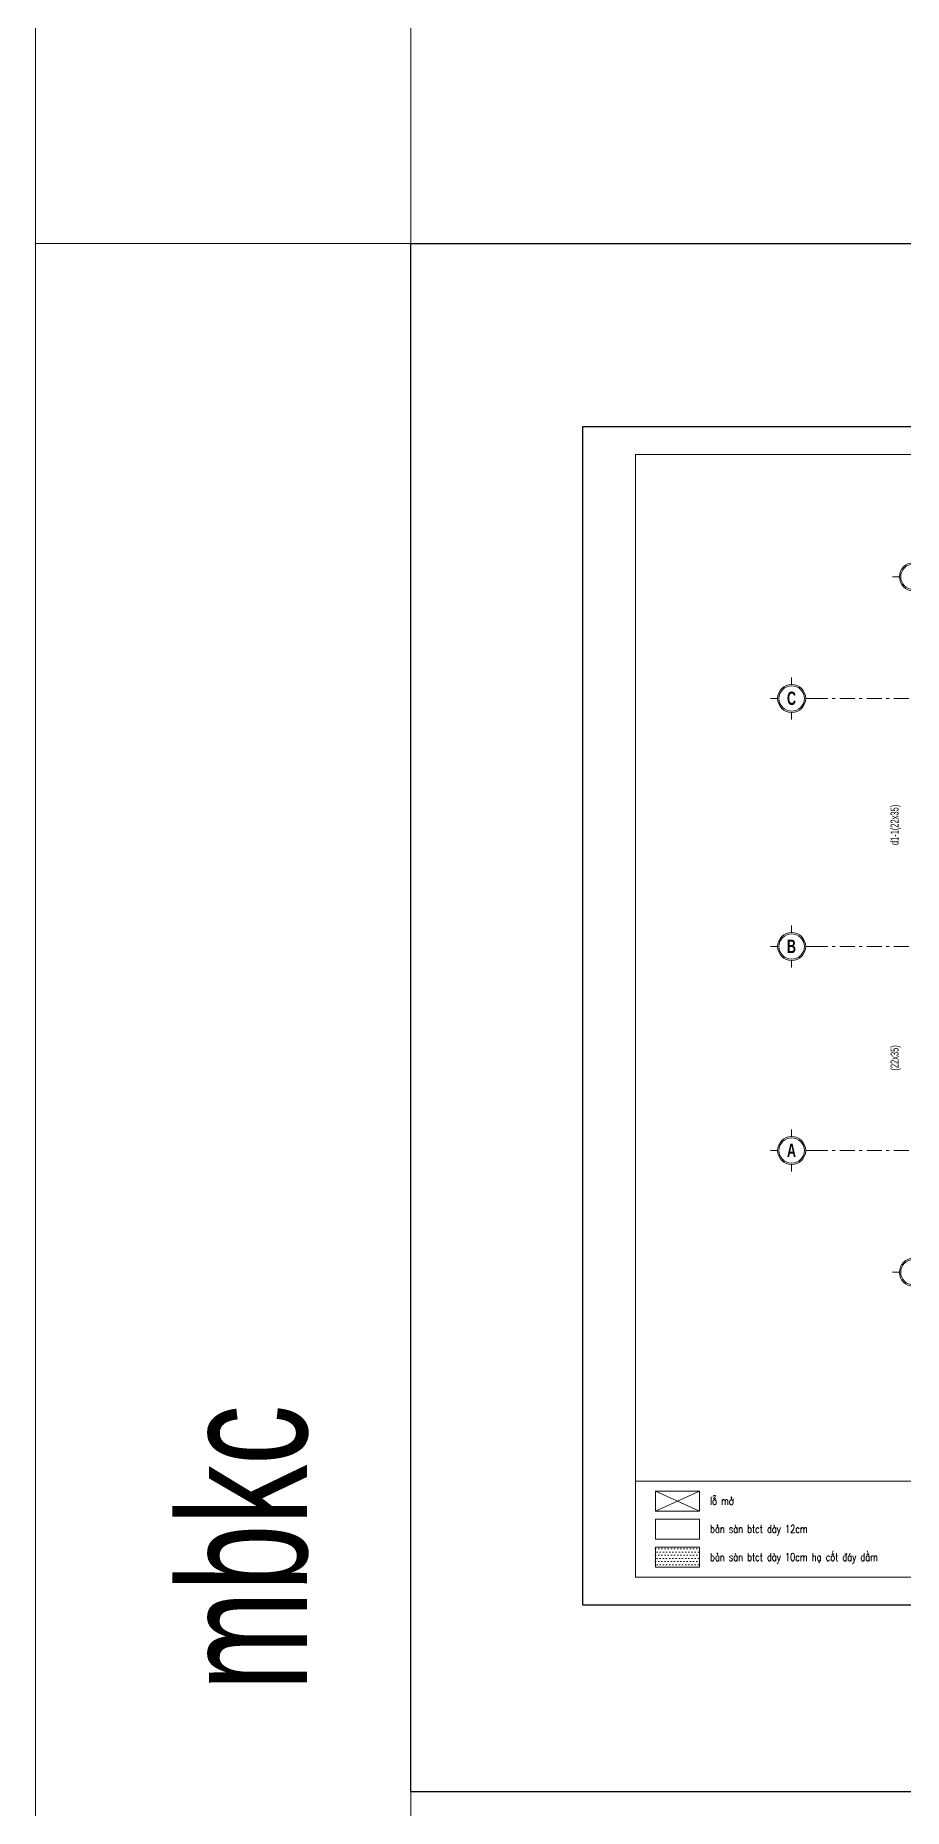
# Model space of a CAD drawing. Extents: x -1855204 to -1466800, y -1308584 to -996495.
# Drawn here: x -1855204 to -1842192, y -1177252 to -1150661 of the extents above; entities that cross this region are included whole.
import ezdxf
from ezdxf.enums import TextEntityAlignment as Align

# ---------------------------------------------------------------- set-up
doc = ezdxf.new("R2010")
doc.units = 0
doc.header["$LTSCALE"] = 150
doc.linetypes.add('_Tim', pattern=[9, 5, -1.5, 1, -1.5])
doc.linetypes.add('HIDDEN', pattern=[0.375, 0.25, -0.125])
doc.layers.get('0').update_dxf_attribs({"lineweight": 18})
doc.layers.get('Defpoints').update_dxf_attribs({"lineweight": 18})
for name, color, linetype, lineweight in [('05.Text', 253, 'Continuous', 18), ('11.Khung bo', 32, 'Continuous', 50), ('12.Khung', 36, 'Continuous', 25), ('KCVN-THAY', 7, 'Continuous', 25), ('LS-DIM', 251, 'Continuous', 13), ('LS-HATCH', 147, 'Continuous', 9), ('LS-TEXT', 60, 'Continuous', 20), ('LS-THAY', 7, 'Continuous', 20), ('LS-TRUC', 108, '_Tim', 9)]:
    doc.layers.add(name, color=color, linetype=linetype, lineweight=lineweight)
doc.styles.add('AVANTHB', font='')
doc.styles.add('KCVN-LEADER', font='vnromadi.shx', dxfattribs={"width": 0.7, "height": 4})
doc.styles.add('vnsimpli', font='vnsimli.shx', dxfattribs={"width": 0.75})
doc.styles.get('AVANTHB').set_extended_font_data('.VnAvantH', bold=True)

# ---------------------------------------------------------------- blocks, each defined once
blk = doc.blocks.new('*U4')
at = {"layer": 'KCVN-THAY', "color": 140}
blk.add_lwpolyline([(214871.76, 86966.68), (215381.8, 86966.68), (215381.8, 86579.68), (214871.76, 86579.68)], close=True, dxfattribs=at)
blk = doc.blocks.new('100')
at = {"layer": '11.Khung bo', "const_width": 26.7}
blk.add_lwpolyline([(1860913, -945240), (1860913, -916940), (1896063, -916940), (1896063, -945240)], close=True, dxfattribs=at)
at = {"layer": '12.Khung', "color": 1}
blk.add_lwpolyline([(1901579, -945940), (1901579, -916240), (1859580, -916240), (1859580, -945940)], close=True, dxfattribs=at)
blk = doc.blocks.new('DANHTRUC')
for p, q in [((980383, -947347), (980383, -947137)), ((979963, -947767), (979753, -947767)), ((980383, -948187), (980383, -948397)), ((980803, -947767), (981013, -947767))]:
    blk.add_line(p, q)
for radius in [420, 380]:
    blk.add_circle((980383, -947767), radius)
blk = doc.blocks.new('q51251123')
at = {"layer": 'LS-TRUC', "ltscale": 0.3}
for p, q in [((-2088702, -1045203.8), (-2073602, -1045203.8)), ((-2088702, -1048923.8), (-2073602, -1048923.8)), ((-2088702, -1051983.8), (-2073602, -1051983.8))]:
    blk.add_line(p, q, dxfattribs=at)
at = {"layer": '05.Text', "xscale": 0.5, "yscale": 0.5, "zscale": 0.5}
for p in [(-2577383.7, -569495.6), (-2579208.7, -571320.6), (-2579208.7, -575040.6), (-2579208.7, -578100.6), (-2577383.7, -579925.6)]:
    blk.add_blockref('DANHTRUC', p, dxfattribs=at)
at = {"layer": '05.Text', "style": 'AVANTHB', "width": 0.7}
for s, p in [('c', (-2089087.8, -1045301.5)), ('b', (-2089087.8, -1049021.5)), ('a', (-2089087.8, -1052081.5))]:
    blk.add_text(s, height=200, dxfattribs=at).set_placement(p)
blk = doc.blocks.new('q5215xcz')
at = {"layer": 'LS-DIM', "linetype": 'HIDDEN', "ltscale": 3}
blk.add_blockref('q51251123', (-231455.95821, 42491.848964), dxfattribs=at)

msp = doc.modelspace()

# ---------------------------------------------------------------- hatches: boundary and pattern name
at = {"layer": 'LS-HATCH'}
h = msp.add_hatch(dxfattribs=at)
h.set_pattern_fill('DOTS', color=256, scale=30, style=0)
h.set_pattern_definition([(0, (472737.09, -159183.827), (23.8125, 47.625), [0, -47.625])])
h.paths.add_polyline_path([(-1845251.1, -1173631.9), (-1845251.1, -1173331.9), (-1845911.1, -1173331.9), (-1845911.1, -1173631.9)])

# ---------------------------------------------------------------- linework, layer by layer
at = {"layer": 'LS-DIM'}
for p, q in [((-1845911.1, -1172491.6), (-1845251.1, -1172791.6)), ((-1845911.1, -1172791.6), (-1845251.1, -1172491.6))]:
    msp.add_line(p, q, dxfattribs=at)
at = {"layer": 'LS-THAY', "color": 140}
for points in [[(-1849579.6, -1013074.3), (-1855203.6, -1013074.3), (-1855203.2, -1308583.6), (-1849579.5, -1308583.6)], [(-1855203.6, -1102778.1), (-1466800.5, -1102777.6), (-1466800.3, -1153782.1), (-1855203.4, -1153782.6)], [(-1855203.4, -1153782.6), (-1466800.3, -1153782.1), (-1466800.3, -1192482.8), (-1855203.4, -1192482.8)]]:
    msp.add_lwpolyline(points, close=True, dxfattribs=at)
at = {"layer": 'LS-THAY'}
for points in [[(-1846211.3, -1172341.8), (-1841541.7, -1172341.8), (-1841541.7, -1173782), (-1846211.3, -1173782)], [(-1845911.1, -1172491.6), (-1845251.1, -1172491.6), (-1845251.1, -1172791.6), (-1845911.1, -1172791.6)], [(-1845911.1, -1172911.8), (-1845251.1, -1172911.8), (-1845251.1, -1173211.8), (-1845911.1, -1173211.8)], [(-1845911.1, -1173331.9), (-1845251.1, -1173331.9), (-1845251.1, -1173631.9), (-1845911.1, -1173631.9)]]:
    msp.add_lwpolyline(points, close=True, dxfattribs=at)

# ---------------------------------------------------------------- block references
at = {"layer": '05.Text', "xscale": 0.5948727274080738, "yscale": 0.5948727274080738, "zscale": 0.5948727274080738}
msp.add_blockref('100', (-2953217.7, -611484.6), dxfattribs=at)
at = {"layer": 'Defpoints', "xscale": 60, "yscale": 60, "zscale": 60}
msp.add_blockref('*U4', (-14741884.9, -6371783.3), dxfattribs=at)
at = {"layer": 'LS-DIM'}
msp.add_blockref('q5215xcz', (476604.1, -157892), dxfattribs=at)

# ---------------------------------------------------------------- texts
at = {"layer": 'LS-TEXT', "color": 60, "style": 'KCVN-LEADER', "width": 0.7}
for s, p in [('d1-1(22x35)', (-1842267, -1162501.3)), ('(22x35)', (-1842267, -1165995.3))]:
    msp.add_text(s, height=120, rotation=90, dxfattribs=at).set_placement(p, align=Align.CENTER)
at = {"layer": 'LS-TEXT', "style": 'KCVN-LEADER', "width": 0.7}
msp.add_text('mbkc', height=1913.87, rotation=90, dxfattribs=at).set_placement((-1851134.6, -1173342.4), align=Align.CENTER)
at = {"layer": 'LS-TEXT', "style": 'vnsimpli', "width": 0.75}
for s, p in [('lç më', (-1845091.5, -1172699.7)), ('b¶n sµn btct dµy 12cm', (-1845091.5, -1173119.9)), ('b¶n sµn btct dµy 10cm h¹ cèt ®¸y dÇm', (-1845091.5, -1173540.1))]:
    msp.add_text(s, height=120, dxfattribs=at).set_placement(p)

doc.saveas('drawing.dxf')
